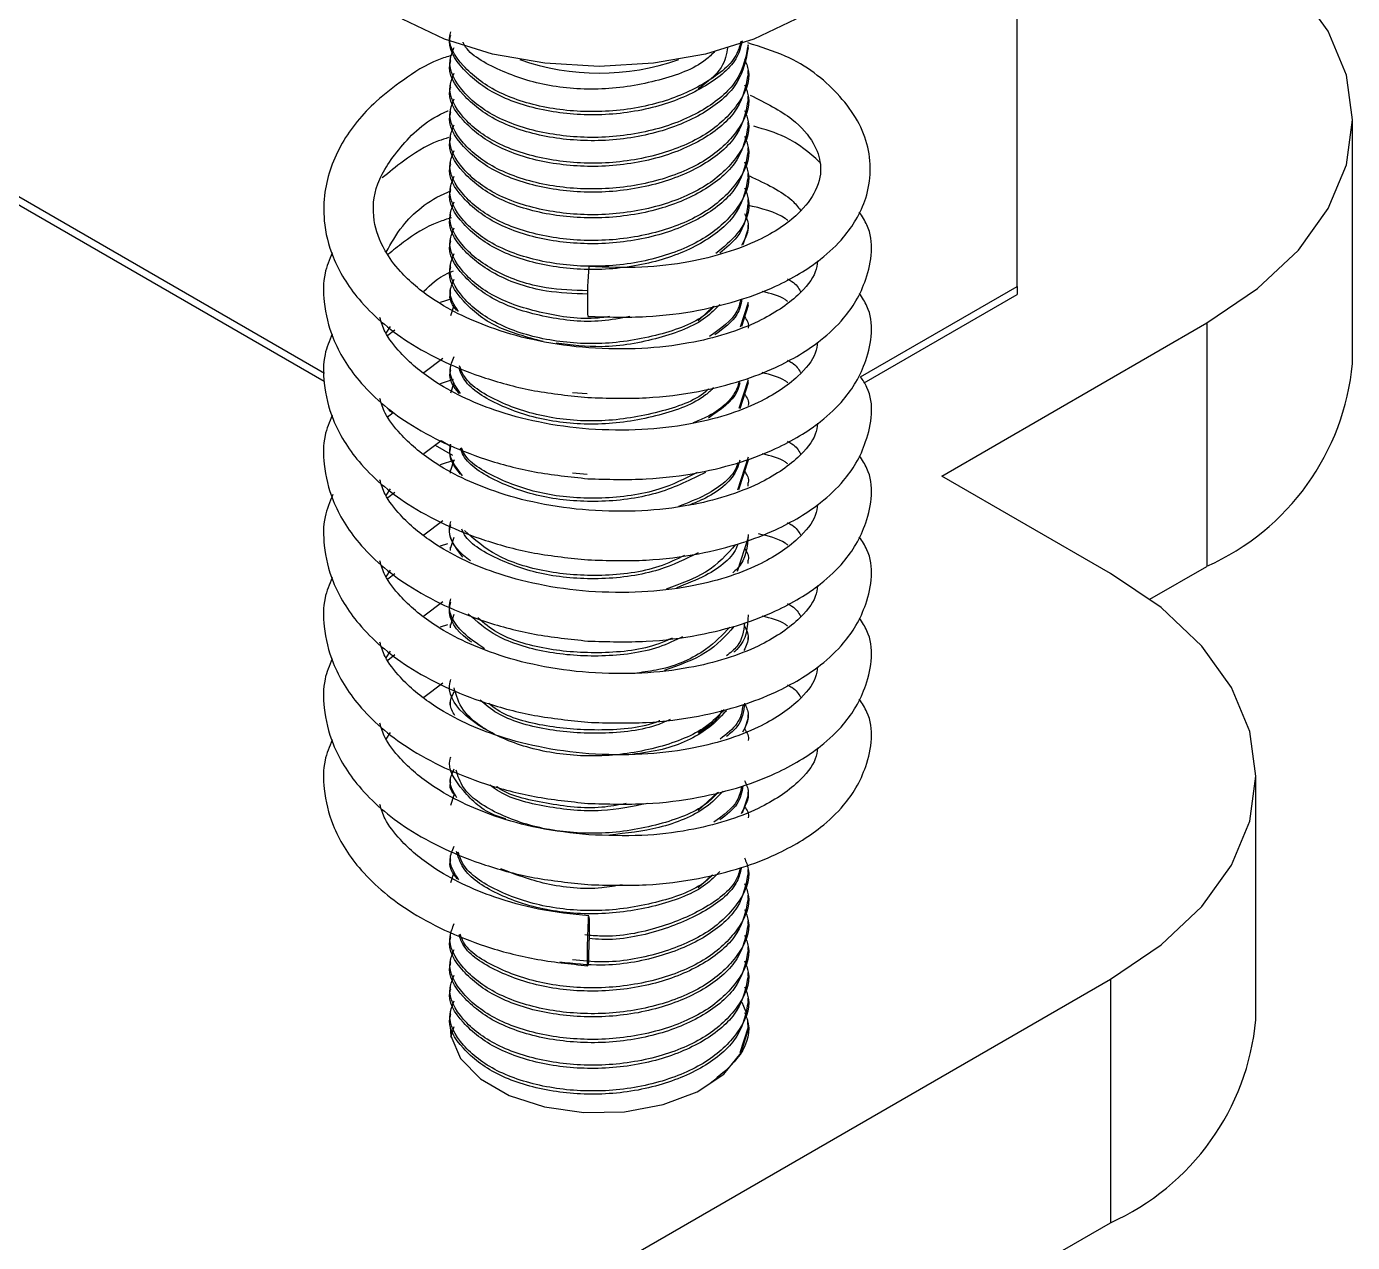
# Model space of a CAD drawing. Header units: millimetres. Extents: x 5 to 292, y 4 to 204.
# Drawn here: x 245.32 to 258.66, y 131.66 to 143.89 of the extents above; entities that cross this region are included whole.
import ezdxf

# ---------------------------------------------------------------- set-up
doc = ezdxf.new("R2010")
doc.units = ezdxf.units.MM

msp = doc.modelspace()

# ---------------------------------------------------------------- linework, layer by layer
at = {"color": 7, "linetype": 'Continuous', "lineweight": 25}
for p, q in [((255.287, 141.277), (255.287, 149.851)), ((252.58, 143.675), (252.58, 143.707)), ((249.58, 143.578), (249.58, 143.545)), ((252.58, 143.416), (252.58, 143.448)), ((249.58, 143.319), (249.58, 143.286)), ((243.314, 143.209), (248.314, 140.323)), ((243.351, 143.27), (248.316, 140.403)), ((252.58, 143.157), (252.58, 143.189)), ((249.58, 143.059), (249.58, 143.027)), ((252.58, 142.897), (252.58, 142.93)), ((258.661, 140.501), (258.661, 142.951)), ((249.58, 142.8), (249.58, 142.768)), ((252.58, 142.638), (252.58, 142.67)), ((249.58, 142.541), (249.58, 142.508)), ((252.58, 142.379), (252.58, 142.411)), ((249.58, 142.282), (249.58, 142.249)), ((252.58, 142.119), (252.58, 142.152)), ((249.58, 142.022), (249.58, 141.99)), ((252.579, 141.86), (252.525, 141.693)), ((252.58, 141.86), (252.58, 141.893)), ((249.58, 141.763), (249.58, 141.731)), ((249.58, 141.504), (249.58, 141.471)), ((249.58, 141.245), (249.58, 141.212)), ((253.711, 140.368), (255.287, 141.277)), ((253.747, 140.307), (255.287, 141.196)), ((255.287, 141.277), (255.287, 141.196)), ((249.596, 141.151), (249.481, 141.113)), ((249.588, 140.984), (249.622, 141.089)), ((252.232, 141.076), (252.075, 140.93)), ((252.579, 141.115), (252.499, 140.868)), ((252.579, 141.083), (252.511, 140.872)), ((252.58, 141.082), (252.58, 141.115)), ((248.937, 140.805), (248.98, 140.873)), ((249.024, 140.835), (248.954, 140.781)), ((254.527, 139.369), (257.196, 140.91)), ((257.196, 140.91), (257.196, 138.46)), ((249.316, 140.411), (249.508, 140.556)), ((249.58, 140.467), (249.58, 140.434)), ((249.61, 140.34), (249.481, 140.296)), ((249.588, 140.207), (249.622, 140.311)), ((252.579, 140.337), (252.485, 140.047)), ((252.579, 140.305), (252.495, 140.046)), ((252.58, 140.305), (252.58, 140.337)), ((250.958, 140.195), (250.811, 140.206)), ((249.006, 140.005), (248.946, 139.958)), ((248.963, 140.03), (249.006, 140.005)), ((249.316, 139.594), (249.49, 139.726)), ((249.49, 139.726), (249.58, 139.674)), ((249.429, 139.679), (249.603, 139.579)), ((249.58, 139.689), (249.58, 139.657)), ((249.624, 139.528), (249.481, 139.48)), ((249.588, 139.429), (249.622, 139.533)), ((252.579, 139.559), (252.471, 139.226)), ((252.579, 139.527), (252.483, 139.23)), ((249.58, 139.43), (249.58, 139.397)), ((250.958, 139.385), (250.811, 139.396)), ((256.224, 138.389), (254.527, 139.369)), ((248.937, 139.172), (248.98, 139.24)), ((249.024, 139.202), (248.954, 139.148)), ((252.58, 139.268), (252.58, 139.3)), ((249.316, 138.778), (249.508, 138.923)), ((249.553, 138.687), (249.481, 138.663)), ((249.58, 138.652), (249.58, 138.62)), ((249.588, 138.651), (249.622, 138.755)), ((252.579, 138.749), (252.469, 138.409)), ((252.58, 138.49), (252.58, 138.522)), ((248.937, 138.355), (248.98, 138.423)), ((249.024, 138.386), (248.954, 138.331)), ((256.623, 138.129), (257.196, 138.46)), ((249.316, 137.961), (249.508, 138.106)), ((249.588, 137.873), (249.622, 137.978)), ((249.553, 137.871), (249.481, 137.847)), ((249.58, 137.874), (249.58, 137.842)), ((252.58, 137.712), (252.58, 137.745)), ((248.937, 137.539), (248.98, 137.607)), ((249.024, 137.569), (248.954, 137.514)), ((249.316, 137.145), (249.508, 137.29)), ((249.58, 137.096), (249.58, 137.064)), ((252.579, 136.935), (252.543, 136.824)), ((252.58, 136.934), (252.58, 136.967)), ((248.937, 136.722), (248.98, 136.79)), ((249.58, 136.319), (249.58, 136.286)), ((257.689, 133.899), (257.689, 136.348)), ((249.588, 136.059), (249.622, 136.163)), ((252.271, 136.186), (252.075, 136.004)), ((252.579, 136.157), (252.52, 135.976)), ((252.58, 136.157), (252.58, 136.189)), ((249.58, 135.541), (249.58, 135.509)), ((249.588, 135.281), (249.622, 135.385)), ((252.214, 135.355), (252.075, 135.226)), ((252.58, 135.379), (252.58, 135.411)), ((252.58, 135.12), (252.58, 135.152)), ((252.58, 134.86), (252.58, 134.893)), ((249.58, 134.763), (249.58, 134.731)), ((252.58, 134.601), (252.58, 134.634)), ((249.58, 134.504), (249.58, 134.472)), ((252.58, 134.342), (252.58, 134.374)), ((249.58, 134.245), (249.58, 134.212)), ((250.249, 130.858), (256.224, 134.307)), ((256.224, 134.307), (256.224, 131.858)), ((252.58, 134.083), (252.58, 134.115)), ((249.58, 133.985), (249.58, 133.953)), ((252.58, 133.823), (252.58, 133.856)), ((249.588, 133.725), (249.622, 133.83)), ((252.579, 133.824), (252.495, 133.565)), ((250.249, 128.408), (256.224, 131.858))]:
    msp.add_line(p, q, dxfattribs=at)
at = {"color": 7, "linetype": 'Continuous', "lineweight": 25, "flags": 128}
for points in [[(253.875, 145.207), (253.88, 145.107), (253.826, 144.792), (253.667, 144.488), (253.408, 144.209), (253.06, 143.964), (252.635, 143.763), (252.151, 143.614), (251.626, 143.522), (251.08, 143.49), (250.534, 143.522), (250.008, 143.614), (249.524, 143.763), (249.1, 143.964), (248.752, 144.209), (248.493, 144.488), (248.334, 144.792), (248.28, 145.107), (248.285, 145.207)], [(257.196, 140.91), (257.706, 141.254), (258.116, 141.641), (258.416, 142.059), (258.599, 142.5), (258.661, 142.951), (258.599, 143.403), (258.416, 143.843), (258.116, 144.261), (257.706, 144.648), (257.196, 144.992)], [(256.224, 134.307), (256.734, 134.652), (257.144, 135.038), (257.444, 135.456), (257.627, 135.897), (257.689, 136.348), (257.627, 136.8), (257.444, 137.24), (257.144, 137.659), (256.734, 138.045), (256.224, 138.389)], [(250.98, 134.837), (250.979, 134.748), (250.977, 134.65), (250.974, 134.559), (250.971, 134.489), (250.968, 134.449), (250.965, 134.446), (250.963, 134.481), (250.962, 134.549), (250.963, 134.638), (250.965, 134.735), (250.968, 134.826), (250.971, 134.897), (250.974, 134.937), (250.977, 134.939), (250.979, 134.904), (250.98, 134.837)], [(252.558, 133.975), (252.537, 134.033), (252.518, 134.073)], [(249.58, 133.828), (249.588, 133.739), (249.684, 133.51), (249.885, 133.304), (250.174, 133.138), (250.53, 133.022), (250.926, 132.966), (251.335, 132.974), (251.724, 133.046), (252.066, 133.175), (252.334, 133.353), (252.51, 133.566), (252.579, 133.798), (252.575, 133.899)]]:
    msp.add_lwpolyline(points, dxfattribs=at)
at = {"color": 7, "linetype": 'Continuous', "lineweight": 25}
for centre, radius, start, end in [((251.08, 145.837), 2.415, 250.6568, 289.3433), ((254.344, 141.16), 3.382, 174.6566, 181.3423), ((251.444, 141.045), 0.483, 175.7043, 188.2887), ((256.18, 140.736), 2.492, 294.0741, 354.6058), ((255.208, 134.133), 2.492, 294.0743, 354.6056)]:
    msp.add_arc(centre, radius, start, end, dxfattribs=at)
for points, knots in [([(252.506, 143.743), (252.496, 143.701), (252.457, 143.544), (252.169, 143.314), (251.693, 143.103), (251.113, 143.014), (250.532, 143.058), (250.024, 143.223), (249.694, 143.486), (249.546, 143.714), (249.586, 143.828), (249.588, 143.836)], [0, 0, 0, 0, 0.047899, 0.181096, 0.313864, 0.450465, 0.581778, 0.716695, 0.852476, 0.989667, 1, 1, 1, 1]), ([(252.519, 143.748), (252.506, 143.693), (252.466, 143.523), (252.17, 143.281), (251.692, 143.071), (251.113, 142.982), (250.532, 143.026), (250.024, 143.19), (249.694, 143.453), (249.546, 143.682), (249.586, 143.796), (249.588, 143.804)], [0, 0, 0, 0, 0.061678, 0.192948, 0.323794, 0.458418, 0.58783, 0.720795, 0.854611, 0.989817, 1, 1, 1, 1]), ([(252.245, 143.642), (252.216, 143.612), (252.086, 143.482), (251.681, 143.334), (251.117, 143.24), (250.525, 143.284), (250.044, 143.452), (249.756, 143.621), (249.712, 143.729), (249.71, 143.732)], [0, 0, 0, 0, 0.055779, 0.241395, 0.43237, 0.615952, 0.804573, 0.994402, 1, 1, 1, 1]), ([(250.966, 140.975), (251.163, 140.969), (251.542, 140.958), (252.067, 141.025), (252.502, 141.134), (252.93, 141.299), (253.281, 141.511), (253.527, 141.744), (253.676, 141.954), (253.816, 142.259), (253.828, 142.732), (253.515, 143.223), (253.077, 143.569), (252.705, 143.686), (252.575, 143.726)], [0, 0, 0, 0, 0.0853502, 0.1642537, 0.2347987, 0.2960033, 0.3937816, 0.4597609, 0.5059475, 0.5588071, 0.6826878, 0.811272, 0.9340074, 1, 1, 1, 1]), ([(249.596, 143.601), (249.551, 143.587), (249.364, 143.528), (249.116, 143.361), (248.765, 143.095), (248.463, 142.722), (248.311, 142.302), (248.302, 141.905), (248.393, 141.537), (248.654, 141.112), (249.158, 140.677), (249.798, 140.381), (250.433, 140.213), (250.786, 140.177), (250.966, 140.159)], [0, 0, 0, 0, 0.021233, 0.088776, 0.149806, 0.252369, 0.357785, 0.416951, 0.494749, 0.59349, 0.709488, 0.845503, 0.921252, 1, 1, 1, 1]), ([(252.579, 143.675), (252.557, 143.557), (252.513, 143.321), (252.175, 143.021), (251.691, 142.812), (251.113, 142.722), (250.531, 142.766), (250.024, 142.931), (249.694, 143.194), (249.546, 143.422), (249.586, 143.536), (249.588, 143.544)], [0, 0, 0, 0, 0.1245, 0.246981, 0.369067, 0.494678, 0.615426, 0.739488, 0.864345, 0.990499, 1, 1, 1, 1]), ([(252.579, 143.708), (252.557, 143.589), (252.513, 143.354), (252.175, 143.054), (251.691, 142.845), (251.113, 142.755), (250.531, 142.799), (250.025, 142.963), (249.687, 143.227), (249.542, 143.49), (249.604, 143.639), (249.622, 143.681)], [0, 0, 0, 0, 0.119566, 0.237194, 0.354443, 0.475075, 0.591039, 0.710185, 0.830094, 0.951249, 1, 1, 1, 1]), ([(252.374, 143.686), (252.361, 143.615), (252.333, 143.457), (252.167, 143.332), (252.075, 143.263)], [0, 0, 0, 0, 0.449404, 1, 1, 1, 1]), ([(252.543, 143.565), (252.558, 143.527), (252.619, 143.374), (252.495, 143.094), (252.18, 142.795), (251.69, 142.585), (251.113, 142.495), (250.531, 142.54), (250.025, 142.704), (249.687, 142.967), (249.542, 143.231), (249.604, 143.379), (249.622, 143.422)], [0, 0, 0, 0, 0.037761, 0.153655, 0.266729, 0.379438, 0.4954, 0.606873, 0.721406, 0.836673, 0.953136, 1, 1, 1, 1]), ([(252.579, 143.416), (252.557, 143.297), (252.513, 143.062), (252.175, 142.762), (251.691, 142.553), (251.113, 142.463), (250.531, 142.507), (250.024, 142.672), (249.694, 142.935), (249.546, 143.163), (249.586, 143.277), (249.588, 143.285)], [0, 0, 0, 0, 0.1245, 0.246981, 0.369067, 0.494678, 0.615426, 0.739488, 0.864345, 0.990499, 1, 1, 1, 1]), ([(252.543, 143.305), (252.558, 143.268), (252.619, 143.114), (252.495, 142.835), (252.18, 142.535), (251.69, 142.326), (251.113, 142.236), (250.531, 142.28), (250.025, 142.445), (249.687, 142.708), (249.542, 142.972), (249.604, 143.12), (249.622, 143.163)], [0, 0, 0, 0, 0.037761, 0.153655, 0.266729, 0.379437, 0.4954, 0.606873, 0.721406, 0.836673, 0.953136, 1, 1, 1, 1]), ([(252.601, 143.2), (252.754, 143.123), (253.042, 142.977), (253.249, 142.72), (253.327, 142.489), (253.288, 142.258), (253.082, 141.979), (252.678, 141.709), (252.105, 141.529), (251.502, 141.456), (251.155, 141.469), (250.976, 141.475)], [0, 0, 0, 0, 0.118503, 0.2243, 0.319633, 0.437733, 0.536447, 0.661973, 0.815365, 0.904779, 1, 1, 1, 1]), ([(252.579, 143.157), (252.557, 143.038), (252.513, 142.803), (252.175, 142.503), (251.691, 142.294), (251.113, 142.204), (250.531, 142.248), (250.024, 142.412), (249.694, 142.675), (249.546, 142.904), (249.586, 143.018), (249.588, 143.026)], [0, 0, 0, 0, 0.1245, 0.246981, 0.369067, 0.494678, 0.615426, 0.739488, 0.864345, 0.990499, 1, 1, 1, 1]), ([(252.543, 143.046), (252.558, 143.009), (252.619, 142.855), (252.495, 142.576), (252.18, 142.276), (251.69, 142.067), (251.113, 141.977), (250.531, 142.021), (250.025, 142.186), (249.687, 142.449), (249.542, 142.712), (249.604, 142.861), (249.622, 142.903)], [0, 0, 0, 0, 0.037761, 0.153655, 0.266729, 0.379437, 0.4954, 0.606873, 0.721406, 0.836673, 0.953136, 1, 1, 1, 1]), ([(253.276, 141.532), (253.272, 141.496), (253.261, 141.387), (253.076, 141.161), (252.68, 140.893), (252.105, 140.711), (251.503, 140.642), (250.983, 140.647), (250.477, 140.716), (249.927, 140.866), (249.433, 141.104), (249.094, 141.391), (248.891, 141.669), (248.789, 141.965), (248.817, 142.311), (249.076, 142.697), (249.352, 142.959), (249.56, 143.043), (249.561, 143.044)], [0, 0, 0, 0, 0.03069, 0.092954, 0.172131, 0.268883, 0.325282, 0.385343, 0.443036, 0.495932, 0.58313, 0.647473, 0.691057, 0.754705, 0.834308, 0.917845, 0.999304, 1, 1, 1, 1]), ([(252.579, 142.897), (252.557, 142.779), (252.513, 142.544), (252.175, 142.244), (251.691, 142.034), (251.113, 141.945), (250.531, 141.989), (250.024, 142.153), (249.694, 142.416), (249.546, 142.645), (249.586, 142.759), (249.588, 142.767)], [0, 0, 0, 0, 0.1245, 0.246981, 0.369067, 0.494678, 0.615426, 0.739488, 0.864345, 0.990499, 1, 1, 1, 1]), ([(252.543, 142.787), (252.558, 142.749), (252.619, 142.596), (252.495, 142.317), (252.18, 142.017), (251.69, 141.807), (251.113, 141.718), (250.531, 141.762), (250.025, 141.926), (249.687, 142.19), (249.542, 142.453), (249.604, 142.602), (249.622, 142.644)], [0, 0, 0, 0, 0.037761, 0.153655, 0.266729, 0.379438, 0.4954, 0.606873, 0.721406, 0.836673, 0.953136, 1, 1, 1, 1]), ([(253.298, 142.527), (253.195, 142.619), (253.02, 142.773), (252.747, 142.855), (252.636, 142.888)], [0, 0, 0, 0, 0.5957283, 1, 1, 1, 1]), ([(249.565, 142.774), (249.531, 142.763), (249.355, 142.707), (249.135, 142.561), (248.966, 142.424), (248.896, 142.368)], [0, 0, 0, 0, 0.123502, 0.63678, 1, 1, 1, 1]), ([(252.579, 142.638), (252.557, 142.52), (252.513, 142.284), (252.175, 141.984), (251.691, 141.775), (251.113, 141.685), (250.531, 141.729), (250.024, 141.894), (249.694, 142.157), (249.546, 142.385), (249.586, 142.499), (249.588, 142.507)], [0, 0, 0, 0, 0.1245, 0.246981, 0.369067, 0.494678, 0.615426, 0.739488, 0.864345, 0.990499, 1, 1, 1, 1]), ([(252.543, 142.528), (252.558, 142.49), (252.619, 142.337), (252.495, 142.057), (252.18, 141.758), (251.69, 141.548), (251.113, 141.458), (250.531, 141.503), (250.025, 141.667), (249.687, 141.93), (249.542, 142.194), (249.604, 142.342), (249.622, 142.385)], [0, 0, 0, 0, 0.037761, 0.153655, 0.266729, 0.379437, 0.4954, 0.606873, 0.721406, 0.836673, 0.953136, 1, 1, 1, 1]), ([(252.592, 142.388), (252.756, 142.31), (252.979, 142.205), (253.08, 142.077), (253.107, 142.043)], [0, 0, 0, 0, 0.736086, 1, 1, 1, 1]), ([(252.579, 142.379), (252.557, 142.26), (252.513, 142.025), (252.175, 141.725), (251.691, 141.516), (251.113, 141.426), (250.531, 141.47), (250.024, 141.635), (249.694, 141.898), (249.546, 142.126), (249.586, 142.24), (249.588, 142.248)], [0, 0, 0, 0, 0.1245, 0.246981, 0.369067, 0.494678, 0.615426, 0.739488, 0.864345, 0.990499, 1, 1, 1, 1]), ([(252.543, 142.268), (252.558, 142.231), (252.618, 142.078), (252.525, 141.83), (252.331, 141.671), (252.254, 141.608)], [0, 0, 0, 0, 0.164234, 0.668296, 1, 1, 1, 1]), ([(248.937, 141.621), (248.985, 141.709), (249.105, 141.924), (249.359, 142.146), (249.575, 142.233), (249.585, 142.237)], [0, 0, 0, 0, 0.395359, 0.973084, 1, 1, 1, 1]), ([(250.964, 141.232), (250.823, 141.236), (250.487, 141.248), (250.026, 141.41), (249.687, 141.67), (249.542, 141.935), (249.604, 142.083), (249.622, 142.126)], [0, 0, 0, 0, 0.17471, 0.415149, 0.657128, 0.901619, 1, 1, 1, 1]), ([(252.579, 142.12), (252.564, 141.999), (252.541, 141.812), (252.357, 141.664), (252.293, 141.612)], [0, 0, 0, 0, 0.649091, 1, 1, 1, 1]), ([(250.964, 141.199), (250.823, 141.204), (250.488, 141.216), (250.024, 141.378), (249.694, 141.638), (249.546, 141.867), (249.586, 141.981), (249.588, 141.989)], [0, 0, 0, 0, 0.189703, 0.451102, 0.714175, 0.97998, 1, 1, 1, 1]), ([(250.966, 140.159), (251.163, 140.153), (251.542, 140.141), (252.067, 140.209), (252.502, 140.317), (252.93, 140.483), (253.281, 140.695), (253.526, 140.928), (253.677, 141.137), (253.81, 141.441), (253.86, 141.779), (253.726, 141.981), (253.698, 142.023)], [0, 0, 0, 0, 0.1192962, 0.2295817, 0.328184, 0.4137313, 0.5503985, 0.6426195, 0.7071756, 0.7810589, 0.95421, 1, 1, 1, 1]), ([(252.543, 142.009), (252.56, 141.971), (252.606, 141.865), (252.55, 141.758), (252.513, 141.689)], [0, 0, 0, 0, 0.355628, 1, 1, 1, 1]), ([(252.98, 141.94), (252.971, 141.947), (252.868, 142.023), (252.713, 142.06), (252.571, 142.095)], [0, 0, 0, 0, 0.090074, 1, 1, 1, 1]), ([(249.594, 141.967), (249.55, 141.953), (249.364, 141.895), (249.155, 141.76), (249.005, 141.638), (248.954, 141.597)], [0, 0, 0, 0, 0.16966, 0.717761, 1, 1, 1, 1]), ([(251.185, 140.974), (251.159, 140.97), (250.948, 140.934), (250.529, 140.992), (250.026, 141.146), (249.687, 141.412), (249.542, 141.675), (249.604, 141.824), (249.622, 141.866)], [0, 0, 0, 0, 0.030989, 0.245058, 0.465002, 0.686354, 0.910005, 1, 1, 1, 1]), ([(251.39, 140.974), (251.295, 140.956), (251.018, 140.903), (250.53, 140.956), (250.024, 141.115), (249.694, 141.38), (249.546, 141.608), (249.586, 141.722), (249.588, 141.73)], [0, 0, 0, 0, 0.1094966, 0.3222849, 0.5409135, 0.7609424, 0.9832562, 1, 1, 1, 1]), ([(248.393, 141.613), (248.365, 141.546), (248.298, 141.387), (248.306, 141.088), (248.392, 140.721), (248.654, 140.295), (249.158, 139.861), (249.798, 139.564), (250.433, 139.397), (250.786, 139.361), (250.966, 139.342)], [0, 0, 0, 0, 0.063889, 0.150131, 0.263533, 0.407459, 0.576541, 0.774801, 0.885215, 1, 1, 1, 1]), ([(252.241, 141.078), (252.212, 141.049), (252.084, 140.921), (251.682, 140.774), (251.116, 140.68), (250.53, 140.725), (250.026, 140.889), (249.687, 141.153), (249.542, 141.416), (249.604, 141.565), (249.622, 141.607)], [0, 0, 0, 0, 0.042108, 0.189342, 0.340827, 0.486448, 0.636065, 0.786641, 0.938781, 1, 1, 1, 1]), ([(250.515, 140.722), (250.352, 140.766), (250.012, 140.857), (249.695, 141.122), (249.546, 141.348), (249.586, 141.462), (249.588, 141.47)], [0, 0, 0, 0, 0.3074967, 0.6393965, 0.9747429, 1, 1, 1, 1]), ([(249.316, 141.227), (249.384, 141.295), (249.463, 141.374), (249.594, 141.425), (249.613, 141.432)], [0, 0, 0, 0, 0.8519795, 1, 1, 1, 1]), ([(249.663, 141.025), (249.621, 141.09), (249.551, 141.197), (249.602, 141.305), (249.622, 141.348)], [0, 0, 0, 0, 0.604216, 1, 1, 1, 1]), ([(252.975, 141.351), (252.99, 141.343), (253.059, 141.306), (253.086, 141.261), (253.107, 141.226)], [0, 0, 0, 0, 0.219526, 1, 1, 1, 1]), ([(249.646, 141.033), (249.607, 141.085), (249.563, 141.144), (249.585, 141.203), (249.588, 141.211)], [0, 0, 0, 0, 0.865763, 1, 1, 1, 1]), ([(250.966, 139.342), (251.163, 139.336), (251.542, 139.325), (252.067, 139.392), (252.502, 139.5), (252.93, 139.666), (253.281, 139.878), (253.526, 140.111), (253.677, 140.321), (253.81, 140.624), (253.86, 140.962), (253.726, 141.164), (253.698, 141.206)], [0, 0, 0, 0, 0.119296, 0.229582, 0.328184, 0.413731, 0.550399, 0.642619, 0.707176, 0.781059, 0.95421, 1, 1, 1, 1]), ([(252.98, 141.123), (252.971, 141.13), (252.905, 141.18), (252.805, 141.205), (252.719, 141.226)], [0, 0, 0, 0, 0.139489, 1, 1, 1, 1]), ([(252.293, 141.094), (252.249, 141.048), (252.108, 140.902), (251.685, 140.743), (251.144, 140.645), (250.798, 140.686), (250.646, 140.704)], [0, 0, 0, 0, 0.137067, 0.440358, 0.752403, 1, 1, 1, 1]), ([(252.504, 141.144), (252.495, 141.104), (252.462, 140.963), (252.304, 140.852), (252.19, 140.772)], [0, 0, 0, 0, 0.2807088, 1, 1, 1, 1]), ([(252.516, 141.147), (252.505, 141.095), (252.478, 140.96), (252.332, 140.854), (252.243, 140.788)], [0, 0, 0, 0, 0.386537, 1, 1, 1, 1]), ([(253.276, 140.715), (253.272, 140.679), (253.261, 140.57), (253.076, 140.345), (252.68, 140.076), (252.105, 139.894), (251.503, 139.826), (250.983, 139.83), (250.476, 139.9), (249.927, 140.05), (249.432, 140.288), (249.098, 140.574), (248.922, 140.799), (248.888, 140.917), (248.873, 140.965)], [0, 0, 0, 0, 0.042518, 0.128778, 0.238468, 0.372509, 0.450643, 0.533851, 0.613778, 0.68706, 0.807864, 0.897003, 0.957384, 1, 1, 1, 1]), ([(252.543, 140.972), (252.567, 140.934), (252.592, 140.896), (252.579, 140.857), (252.579, 140.856)], [0, 0, 0, 0, 0.975269, 1, 1, 1, 1]), ([(248.393, 140.796), (248.365, 140.729), (248.298, 140.571), (248.306, 140.271), (248.392, 139.904), (248.654, 139.479), (249.158, 139.044), (249.798, 138.748), (250.433, 138.58), (250.786, 138.544), (250.966, 138.526)], [0, 0, 0, 0, 0.063889, 0.150131, 0.263533, 0.407459, 0.576541, 0.774801, 0.885215, 1, 1, 1, 1]), ([(249.683, 140.199), (249.629, 140.28), (249.547, 140.403), (249.603, 140.527), (249.622, 140.57)], [0, 0, 0, 0, 0.656237, 1, 1, 1, 1]), ([(252.975, 140.534), (252.99, 140.526), (253.059, 140.489), (253.086, 140.445), (253.107, 140.41)], [0, 0, 0, 0, 0.219526, 1, 1, 1, 1]), ([(249.67, 140.198), (249.616, 140.268), (249.557, 140.347), (249.585, 140.425), (249.588, 140.433)], [0, 0, 0, 0, 0.898588, 1, 1, 1, 1]), ([(252.231, 140.259), (252.206, 140.233), (252.08, 140.109), (251.681, 139.964), (251.117, 139.87), (250.527, 139.915), (250.038, 140.08), (249.73, 140.28), (249.682, 140.422), (249.67, 140.457)], [0, 0, 0, 0, 0.045244, 0.222034, 0.403927, 0.57878, 0.758432, 0.939234, 1, 1, 1, 1]), ([(252.183, 140.247), (252.173, 140.237), (252.059, 140.128), (251.678, 139.998), (251.117, 139.902), (250.527, 139.947), (250.038, 140.113), (249.734, 140.309), (249.686, 140.446), (249.675, 140.477)], [0, 0, 0, 0, 0.018882, 0.201939, 0.39028, 0.571331, 0.757351, 0.944562, 1, 1, 1, 1]), ([(252.98, 140.307), (252.971, 140.314), (252.905, 140.363), (252.805, 140.388), (252.719, 140.409)], [0, 0, 0, 0, 0.1394894, 1, 1, 1, 1]), ([(250.966, 138.526), (251.163, 138.52), (251.542, 138.508), (252.067, 138.576), (252.502, 138.684), (252.93, 138.85), (253.281, 139.062), (253.526, 139.295), (253.677, 139.504), (253.809, 139.807), (253.861, 140.137), (253.734, 140.333), (253.711, 140.368)], [0, 0, 0, 0, 0.120242, 0.2314018, 0.3307859, 0.4170114, 0.5547622, 0.6477143, 0.7127823, 0.7872513, 0.9617752, 1, 1, 1, 1]), ([(252.491, 140.324), (252.484, 140.299), (252.445, 140.16), (252.272, 140.003), (252.069, 139.921), (252.027, 139.904)], [0, 0, 0, 0, 0.1472924, 0.8234672, 1, 1, 1, 1]), ([(252.495, 140.305), (252.488, 140.275), (252.453, 140.141), (252.3, 140.035), (252.18, 139.952)], [0, 0, 0, 0, 0.221444, 1, 1, 1, 1]), ([(253.276, 139.899), (253.272, 139.863), (253.261, 139.754), (253.076, 139.528), (252.68, 139.26), (252.105, 139.078), (251.503, 139.009), (250.983, 139.014), (250.476, 139.083), (249.927, 139.233), (249.432, 139.471), (249.098, 139.757), (248.922, 139.983), (248.888, 140.1), (248.873, 140.149)], [0, 0, 0, 0, 0.042517, 0.128778, 0.238468, 0.372509, 0.450643, 0.533851, 0.613778, 0.68706, 0.807863, 0.897003, 0.957384, 1, 1, 1, 1]), ([(252.543, 140.194), (252.567, 140.157), (252.592, 140.118), (252.579, 140.079), (252.579, 140.078)], [0, 0, 0, 0, 0.975269, 1, 1, 1, 1]), ([(248.393, 139.98), (248.365, 139.912), (248.298, 139.754), (248.306, 139.455), (248.392, 139.088), (248.654, 138.662), (249.158, 138.228), (249.798, 137.931), (250.433, 137.764), (250.786, 137.728), (250.966, 137.709)], [0, 0, 0, 0, 0.063889, 0.150131, 0.263533, 0.407459, 0.576541, 0.774801, 0.885215, 1, 1, 1, 1]), ([(252.975, 139.718), (252.99, 139.71), (253.059, 139.673), (253.086, 139.628), (253.107, 139.593)], [0, 0, 0, 0, 0.219526, 1, 1, 1, 1]), ([(249.704, 139.372), (249.629, 139.469), (249.548, 139.574), (249.586, 139.68), (249.588, 139.688)], [0, 0, 0, 0, 0.924481, 1, 1, 1, 1]), ([(249.683, 139.389), (249.621, 139.469), (249.553, 139.558), (249.586, 139.648), (249.588, 139.656)], [0, 0, 0, 0, 0.910656, 1, 1, 1, 1]), ([(252.15, 139.406), (252.001, 139.331), (251.697, 139.178), (251.112, 139.094), (250.528, 139.136), (250.039, 139.303), (249.739, 139.493), (249.692, 139.623), (249.683, 139.648)], [0, 0, 0, 0, 0.188603, 0.382889, 0.569655, 0.761547, 0.954668, 1, 1, 1, 1]), ([(252.066, 139.403), (251.943, 139.341), (251.665, 139.203), (251.112, 139.127), (250.527, 139.168), (250.041, 139.336), (249.747, 139.516), (249.701, 139.636), (249.696, 139.651)], [0, 0, 0, 0, 0.163232, 0.368125, 0.565086, 0.767455, 0.971119, 1, 1, 1, 1]), ([(252.98, 139.49), (252.971, 139.497), (252.905, 139.547), (252.805, 139.571), (252.719, 139.593)], [0, 0, 0, 0, 0.1394894, 1, 1, 1, 1]), ([(250.966, 137.709), (251.163, 137.703), (251.542, 137.691), (252.067, 137.759), (252.502, 137.867), (252.93, 138.033), (253.281, 138.245), (253.526, 138.478), (253.677, 138.688), (253.81, 138.991), (253.86, 139.329), (253.726, 139.531), (253.698, 139.573)], [0, 0, 0, 0, 0.119296, 0.229582, 0.328184, 0.413731, 0.550399, 0.642619, 0.707176, 0.781059, 0.95421, 1, 1, 1, 1]), ([(252.477, 139.504), (252.474, 139.493), (252.436, 139.368), (252.227, 139.198), (251.971, 139.099), (251.877, 139.062)], [0, 0, 0, 0, 0.05629, 0.65404, 1, 1, 1, 1]), ([(252.495, 139.528), (252.487, 139.498), (252.448, 139.354), (252.258, 139.185), (252.038, 139.097), (251.98, 139.074)], [0, 0, 0, 0, 0.159438, 0.776758, 1, 1, 1, 1]), ([(253.276, 139.082), (253.272, 139.046), (253.261, 138.937), (253.076, 138.712), (252.68, 138.443), (252.105, 138.261), (251.503, 138.193), (250.983, 138.197), (250.476, 138.267), (249.927, 138.417), (249.432, 138.654), (249.098, 138.941), (248.922, 139.166), (248.888, 139.283), (248.873, 139.332)], [0, 0, 0, 0, 0.042517, 0.128778, 0.238468, 0.372509, 0.450643, 0.533851, 0.613778, 0.68706, 0.807863, 0.897003, 0.957384, 1, 1, 1, 1]), ([(252.543, 139.417), (252.567, 139.379), (252.592, 139.34), (252.579, 139.301), (252.579, 139.3)], [0, 0, 0, 0, 0.975269, 1, 1, 1, 1]), ([(248.4, 139.183), (248.368, 139.109), (248.299, 138.944), (248.306, 138.638), (248.392, 138.271), (248.654, 137.846), (249.158, 137.411), (249.798, 137.115), (250.433, 136.947), (250.786, 136.911), (250.966, 136.892)], [0, 0, 0, 0, 0.069569, 0.155287, 0.268001, 0.411054, 0.57911, 0.776167, 0.885912, 1, 1, 1, 1]), ([(249.784, 138.517), (249.76, 138.534), (249.618, 138.636), (249.546, 138.788), (249.586, 138.902), (249.588, 138.91)], [0, 0, 0, 0, 0.158854, 0.941085, 1, 1, 1, 1]), ([(249.707, 138.554), (249.63, 138.654), (249.547, 138.761), (249.586, 138.87), (249.588, 138.878)], [0, 0, 0, 0, 0.9263499, 1, 1, 1, 1]), ([(252.075, 138.596), (251.949, 138.534), (251.668, 138.394), (251.112, 138.317), (250.527, 138.358), (250.042, 138.526), (249.749, 138.703), (249.704, 138.821), (249.699, 138.833)], [0, 0, 0, 0, 0.167357, 0.372507, 0.569716, 0.772338, 0.976258, 1, 1, 1, 1]), ([(251.94, 138.571), (251.856, 138.53), (251.617, 138.414), (251.109, 138.35), (250.534, 138.392), (250.023, 138.551), (249.824, 138.732), (249.725, 138.821)], [0, 0, 0, 0, 0.120753, 0.345564, 0.561672, 0.783713, 1, 1, 1, 1]), ([(252.579, 138.782), (252.572, 138.659), (252.565, 138.519), (252.439, 138.408), (252.424, 138.395)], [0, 0, 0, 0, 0.881927, 1, 1, 1, 1]), ([(252.98, 138.674), (252.971, 138.681), (252.896, 138.737), (252.783, 138.764), (252.684, 138.788)], [0, 0, 0, 0, 0.123528, 1, 1, 1, 1]), ([(252.975, 138.901), (252.99, 138.893), (253.059, 138.856), (253.086, 138.811), (253.107, 138.777)], [0, 0, 0, 0, 0.219526, 1, 1, 1, 1]), ([(250.966, 136.892), (251.163, 136.886), (251.542, 136.875), (252.067, 136.943), (252.502, 137.051), (252.93, 137.217), (253.281, 137.429), (253.526, 137.662), (253.677, 137.871), (253.81, 138.174), (253.86, 138.512), (253.726, 138.714), (253.698, 138.757)], [0, 0, 0, 0, 0.119296, 0.229582, 0.328184, 0.413731, 0.550399, 0.642619, 0.707176, 0.781059, 0.95421, 1, 1, 1, 1]), ([(252.453, 138.681), (252.365, 138.581), (252.201, 138.392), (251.897, 138.283), (251.755, 138.231)], [0, 0, 0, 0, 0.532834, 1, 1, 1, 1]), ([(252.475, 138.687), (252.472, 138.678), (252.435, 138.556), (252.221, 138.384), (251.958, 138.283), (251.858, 138.244)], [0, 0, 0, 0, 0.04359, 0.634003, 1, 1, 1, 1]), ([(253.276, 138.266), (253.272, 138.23), (253.261, 138.121), (253.076, 137.895), (252.68, 137.627), (252.105, 137.445), (251.503, 137.376), (250.983, 137.381), (250.476, 137.45), (249.927, 137.6), (249.432, 137.838), (249.098, 138.124), (248.922, 138.35), (248.888, 138.467), (248.873, 138.515)], [0, 0, 0, 0, 0.042517, 0.128778, 0.238468, 0.372509, 0.450643, 0.533851, 0.613778, 0.68706, 0.807863, 0.897003, 0.957384, 1, 1, 1, 1]), ([(252.543, 138.639), (252.567, 138.601), (252.592, 138.562), (252.579, 138.523), (252.579, 138.522)], [0, 0, 0, 0, 0.9752694, 1, 1, 1, 1]), ([(248.393, 138.347), (248.365, 138.279), (248.298, 138.121), (248.306, 137.822), (248.392, 137.455), (248.654, 137.029), (249.158, 136.594), (249.798, 136.298), (250.433, 136.131), (250.786, 136.094), (250.966, 136.076)], [0, 0, 0, 0, 0.063889, 0.150131, 0.263533, 0.407459, 0.576541, 0.774801, 0.885215, 1, 1, 1, 1]), ([(249.926, 137.632), (249.851, 137.683), (249.653, 137.816), (249.546, 138.011), (249.586, 138.125), (249.588, 138.133)], [0, 0, 0, 0, 0.363822, 0.955441, 1, 1, 1, 1]), ([(249.797, 137.697), (249.768, 137.718), (249.621, 137.822), (249.546, 137.978), (249.586, 138.092), (249.588, 138.1)], [0, 0, 0, 0, 0.182091, 0.942713, 1, 1, 1, 1]), ([(251.919, 137.752), (251.842, 137.714), (251.609, 137.602), (251.109, 137.54), (250.535, 137.582), (250.04, 137.734), (249.85, 137.904), (249.762, 137.983)], [0, 0, 0, 0, 0.115044, 0.34772, 0.571389, 0.801197, 1, 1, 1, 1]), ([(252.975, 138.085), (252.99, 138.077), (253.059, 138.039), (253.086, 137.995), (253.107, 137.96)], [0, 0, 0, 0, 0.219526, 1, 1, 1, 1]), ([(251.814, 137.739), (251.771, 137.718), (251.569, 137.625), (251.106, 137.574), (250.537, 137.615), (250.084, 137.748), (249.92, 137.889), (249.86, 137.941)], [0, 0, 0, 0, 0.073148, 0.33666, 0.589971, 0.850236, 1, 1, 1, 1]), ([(250.966, 136.076), (251.163, 136.07), (251.542, 136.058), (252.067, 136.126), (252.502, 136.234), (252.93, 136.4), (253.281, 136.612), (253.526, 136.845), (253.677, 137.055), (253.81, 137.358), (253.86, 137.696), (253.726, 137.898), (253.698, 137.94)], [0, 0, 0, 0, 0.119296, 0.229582, 0.328184, 0.413731, 0.550399, 0.642619, 0.707176, 0.781059, 0.95421, 1, 1, 1, 1]), ([(252.395, 137.85), (252.322, 137.772), (252.153, 137.593), (251.797, 137.43), (251.533, 137.397), (251.459, 137.387)], [0, 0, 0, 0, 0.3574693, 0.817659, 1, 1, 1, 1]), ([(252.436, 137.855), (252.353, 137.761), (252.188, 137.574), (251.885, 137.466), (251.734, 137.413)], [0, 0, 0, 0, 0.505859, 1, 1, 1, 1]), ([(252.542, 137.891), (252.533, 137.809), (252.519, 137.687), (252.4, 137.591), (252.36, 137.559)], [0, 0, 0, 0, 0.670771, 1, 1, 1, 1]), ([(252.579, 137.972), (252.573, 137.848), (252.567, 137.713), (252.446, 137.606), (252.436, 137.596)], [0, 0, 0, 0, 0.912305, 1, 1, 1, 1]), ([(252.543, 137.861), (252.561, 137.823), (252.6, 137.741), (252.559, 137.658), (252.537, 137.614)], [0, 0, 0, 0, 0.459887, 1, 1, 1, 1]), ([(252.98, 137.857), (252.971, 137.864), (252.905, 137.914), (252.805, 137.938), (252.719, 137.96)], [0, 0, 0, 0, 0.139489, 1, 1, 1, 1]), ([(253.276, 137.449), (253.272, 137.413), (253.261, 137.304), (253.076, 137.078), (252.68, 136.81), (252.105, 136.628), (251.503, 136.56), (250.983, 136.564), (250.476, 136.634), (249.927, 136.784), (249.432, 137.021), (249.098, 137.308), (248.922, 137.533), (248.888, 137.65), (248.873, 137.699)], [0, 0, 0, 0, 0.042518, 0.128778, 0.238468, 0.372509, 0.450643, 0.533851, 0.613778, 0.68706, 0.807864, 0.897003, 0.957384, 1, 1, 1, 1]), ([(248.393, 137.53), (248.365, 137.463), (248.298, 137.304), (248.306, 137.005), (248.392, 136.638), (248.654, 136.213), (249.158, 135.778), (249.798, 135.482), (250.433, 135.314), (250.786, 135.278), (250.966, 135.259)], [0, 0, 0, 0, 0.063889, 0.150131, 0.263533, 0.407459, 0.576541, 0.774801, 0.885215, 1, 1, 1, 1]), ([(249.926, 136.822), (249.851, 136.873), (249.654, 137.006), (249.546, 137.2), (249.586, 137.314), (249.588, 137.322)], [0, 0, 0, 0, 0.364029, 0.955456, 1, 1, 1, 1]), ([(249.628, 136.959), (249.606, 136.997), (249.558, 137.076), (249.6, 137.157), (249.622, 137.2)], [0, 0, 0, 0, 0.468843, 1, 1, 1, 1]), ([(252.338, 137.019), (252.281, 136.959), (252.128, 136.798), (251.685, 136.624), (251.115, 136.532), (250.529, 136.577), (250.033, 136.741), (249.696, 136.977), (249.642, 137.161), (249.62, 137.237)], [0, 0, 0, 0, 0.0931353, 0.249944, 0.411279, 0.566369, 0.7257158, 0.8860832, 1, 1, 1, 1]), ([(252.975, 137.268), (252.99, 137.26), (253.059, 137.223), (253.086, 137.178), (253.107, 137.144)], [0, 0, 0, 0, 0.219526, 1, 1, 1, 1]), ([(251.794, 136.92), (251.757, 136.903), (251.561, 136.813), (251.106, 136.764), (250.538, 136.805), (250.094, 136.933), (249.936, 137.068), (249.883, 137.114)], [0, 0, 0, 0, 0.063704, 0.334894, 0.595586, 0.863434, 1, 1, 1, 1]), ([(251.689, 136.907), (251.686, 136.906), (251.522, 136.834), (251.103, 136.799), (250.541, 136.838), (250.132, 136.948), (249.997, 137.058), (249.97, 137.08)], [0, 0, 0, 0, 0.005614, 0.316705, 0.615754, 0.923012, 1, 1, 1, 1]), ([(250.966, 135.259), (251.163, 135.253), (251.542, 135.242), (252.067, 135.31), (252.502, 135.418), (252.93, 135.583), (253.281, 135.796), (253.526, 136.029), (253.677, 136.238), (253.81, 136.541), (253.86, 136.879), (253.726, 137.081), (253.698, 137.124)], [0, 0, 0, 0, 0.119296, 0.229582, 0.328184, 0.413731, 0.550399, 0.642619, 0.707176, 0.781059, 0.95421, 1, 1, 1, 1]), ([(252.528, 137.069), (252.517, 137.003), (252.496, 136.875), (252.363, 136.773), (252.297, 136.722)], [0, 0, 0, 0, 0.508588, 1, 1, 1, 1]), ([(252.543, 137.083), (252.534, 137.001), (252.519, 136.878), (252.399, 136.78), (252.36, 136.748)], [0, 0, 0, 0, 0.671702, 1, 1, 1, 1]), ([(252.543, 137.083), (252.56, 137.046), (252.604, 136.949), (252.553, 136.852), (252.523, 136.793)], [0, 0, 0, 0, 0.391703, 1, 1, 1, 1]), ([(252.36, 137.007), (252.296, 136.94), (252.137, 136.773), (251.769, 136.612), (251.476, 136.576), (251.372, 136.564)], [0, 0, 0, 0, 0.299484, 0.750939, 1, 1, 1, 1]), ([(252.313, 137.013), (252.311, 137.008), (252.284, 136.918), (252.176, 136.848), (252.075, 136.782)], [0, 0, 0, 0, 0.0559642, 1, 1, 1, 1]), ([(250.976, 135.759), (250.805, 135.778), (250.476, 135.814), (249.927, 135.968), (249.432, 136.205), (249.098, 136.491), (248.922, 136.717), (248.888, 136.834), (248.873, 136.882)], [0, 0, 0, 0, 0.171463, 0.328669, 0.587822, 0.779048, 0.908579, 1, 1, 1, 1]), ([(252.543, 136.824), (252.567, 136.786), (252.592, 136.748), (252.579, 136.709), (252.579, 136.708)], [0, 0, 0, 0, 0.975269, 1, 1, 1, 1]), ([(248.393, 136.714), (248.365, 136.646), (248.298, 136.488), (248.306, 136.189), (248.392, 135.821), (248.654, 135.396), (249.158, 134.961), (249.798, 134.665), (250.433, 134.498), (250.786, 134.461), (250.966, 134.443)], [0, 0, 0, 0, 0.063889, 0.150131, 0.263533, 0.407459, 0.576541, 0.774801, 0.885215, 1, 1, 1, 1]), ([(250.139, 135.919), (250.111, 135.928), (249.913, 135.989), (249.703, 136.201), (249.546, 136.422), (249.586, 136.537), (249.588, 136.545)], [0, 0, 0, 0, 0.074826, 0.518239, 0.966257, 1, 1, 1, 1]), ([(253.276, 136.633), (253.272, 136.597), (253.261, 136.488), (253.076, 136.262), (252.68, 135.993), (252.105, 135.813), (251.502, 135.74), (251.155, 135.753), (250.976, 135.759)], [0, 0, 0, 0, 0.079643, 0.241225, 0.446694, 0.697776, 0.844136, 1, 1, 1, 1]), ([(249.649, 136.133), (249.615, 136.186), (249.554, 136.282), (249.601, 136.379), (249.622, 136.422)], [0, 0, 0, 0, 0.558504, 1, 1, 1, 1]), ([(252.28, 136.188), (252.24, 136.147), (252.102, 136.005), (251.683, 135.848), (251.116, 135.754), (250.528, 135.799), (250.035, 135.964), (249.71, 136.185), (249.659, 136.351), (249.641, 136.411)], [0, 0, 0, 0, 0.0681015, 0.2337595, 0.4041992, 0.5680415, 0.7363808, 0.9057982, 1, 1, 1, 1]), ([(249.622, 136.163), (249.598, 136.196), (249.569, 136.236), (249.585, 136.277), (249.588, 136.285)], [0, 0, 0, 0, 0.805259, 1, 1, 1, 1]), ([(251.568, 136.076), (251.414, 136.044), (251.077, 135.976), (250.538, 136.033), (250.138, 136.135), (250.006, 136.242), (249.983, 136.26)], [0, 0, 0, 0, 0.271669, 0.595946, 0.929123, 1, 1, 1, 1]), ([(251.353, 136.075), (251.27, 136.059), (251.004, 136.009), (250.542, 136.07), (250.165, 136.154), (250.051, 136.242), (250.048, 136.244)], [0, 0, 0, 0, 0.179318, 0.579936, 0.99155, 1, 1, 1, 1]), ([(252.514, 136.247), (252.503, 136.197), (252.475, 136.061), (252.327, 135.954), (252.234, 135.886)], [0, 0, 0, 0, 0.366101, 1, 1, 1, 1]), ([(252.526, 136.252), (252.515, 136.189), (252.493, 136.061), (252.36, 135.96), (252.293, 135.909)], [0, 0, 0, 0, 0.49314, 1, 1, 1, 1]), ([(252.543, 136.306), (252.56, 136.268), (252.608, 136.157), (252.548, 136.045), (252.509, 135.972)], [0, 0, 0, 0, 0.341127, 1, 1, 1, 1]), ([(252.328, 136.2), (252.274, 136.144), (252.123, 135.986), (251.71, 135.816), (251.354, 135.776), (251.186, 135.757)], [0, 0, 0, 0, 0.230314, 0.638769, 1, 1, 1, 1]), ([(250.976, 134.943), (250.805, 134.962), (250.476, 134.998), (249.927, 135.152), (249.432, 135.388), (249.098, 135.675), (248.922, 135.9), (248.888, 136.017), (248.873, 136.066)], [0, 0, 0, 0, 0.171463, 0.328669, 0.587822, 0.779048, 0.908579, 1, 1, 1, 1]), ([(252.543, 136.046), (252.567, 136.009), (252.592, 135.97), (252.579, 135.931), (252.579, 135.93)], [0, 0, 0, 0, 0.97527, 1, 1, 1, 1]), ([(249.669, 135.306), (249.623, 135.376), (249.55, 135.488), (249.602, 135.602), (249.622, 135.644)], [0, 0, 0, 0, 0.622267, 1, 1, 1, 1]), ([(252.293, 135.39), (252.249, 135.345), (252.108, 135.198), (251.683, 135.037), (251.116, 134.944), (250.528, 134.989), (250.035, 135.154), (249.712, 135.373), (249.662, 135.536), (249.644, 135.593)], [0, 0, 0, 0, 0.074682, 0.239933, 0.409954, 0.573393, 0.741319, 0.91032, 1, 1, 1, 1]), ([(252.223, 135.357), (252.2, 135.335), (252.076, 135.213), (251.681, 135.071), (251.117, 134.976), (250.527, 135.021), (250.037, 135.187), (249.724, 135.393), (249.675, 135.542), (249.661, 135.585)], [0, 0, 0, 0, 0.0400732, 0.2156391, 0.3962727, 0.5699144, 0.748322, 0.9278722, 1, 1, 1, 1]), ([(249.652, 135.315), (249.61, 135.371), (249.561, 135.435), (249.585, 135.5), (249.588, 135.508)], [0, 0, 0, 0, 0.87646, 1, 1, 1, 1]), ([(252.543, 135.528), (252.558, 135.49), (252.619, 135.337), (252.495, 135.058), (252.18, 134.757), (251.691, 134.552), (251.199, 134.461), (250.909, 134.492), (250.812, 134.502)], [0, 0, 0, 0, 0.0681403, 0.2772738, 0.4813173, 0.6847025, 0.8939585, 1, 1, 1, 1]), ([(251.312, 135.258), (251.244, 135.246), (250.992, 135.2), (250.535, 135.247), (250.236, 135.361), (250.09, 135.417)], [0, 0, 0, 0, 0.160827, 0.589921, 1, 1, 1, 1]), ([(252.579, 135.379), (252.557, 135.261), (252.514, 135.025), (252.175, 134.725), (251.692, 134.519), (251.155, 134.425), (250.823, 134.463), (250.683, 134.479)], [0, 0, 0, 0, 0.212347, 0.421252, 0.629483, 0.843725, 1, 1, 1, 1]), ([(252.5, 135.427), (252.491, 135.392), (252.453, 135.242), (252.167, 135.017), (251.695, 134.813), (251.241, 134.723), (250.993, 134.747), (250.936, 134.752)], [0, 0, 0, 0, 0.0834663, 0.3594379, 0.6345193, 0.9175409, 1, 1, 1, 1]), ([(252.511, 135.43), (252.5, 135.383), (252.461, 135.221), (252.169, 134.984), (251.694, 134.782), (251.256, 134.691), (251.021, 134.713), (250.979, 134.717)], [0, 0, 0, 0, 0.111096, 0.384887, 0.657795, 0.93858, 1, 1, 1, 1]), ([(252.543, 135.269), (252.558, 135.231), (252.619, 135.078), (252.495, 134.798), (252.18, 134.499), (251.689, 134.289), (251.114, 134.2), (250.527, 134.243), (250.039, 134.41), (249.738, 134.6), (249.691, 134.732), (249.682, 134.759)], [0, 0, 0, 0, 0.0436447, 0.1775971, 0.3082893, 0.43856, 0.5725909, 0.7014337, 0.8338129, 0.9670399, 1, 1, 1, 1]), ([(252.579, 135.12), (252.557, 135.001), (252.513, 134.766), (252.175, 134.466), (251.691, 134.257), (251.114, 134.167), (250.528, 134.211), (250.038, 134.377), (249.73, 134.576), (249.682, 134.718), (249.67, 134.754)], [0, 0, 0, 0, 0.13737, 0.272513, 0.40722, 0.545816, 0.679047, 0.815934, 0.953699, 1, 1, 1, 1]), ([(252.543, 135.009), (252.558, 134.972), (252.619, 134.818), (252.495, 134.539), (252.18, 134.239), (251.69, 134.03), (251.113, 133.94), (250.531, 133.984), (250.025, 134.149), (249.687, 134.412), (249.542, 134.676), (249.604, 134.824), (249.622, 134.867)], [0, 0, 0, 0, 0.037761, 0.153655, 0.266729, 0.379438, 0.4954, 0.606873, 0.721406, 0.836673, 0.953136, 1, 1, 1, 1]), ([(252.579, 134.861), (252.557, 134.742), (252.513, 134.507), (252.175, 134.207), (251.691, 133.998), (251.113, 133.908), (250.531, 133.952), (250.024, 134.116), (249.694, 134.379), (249.546, 134.608), (249.586, 134.722), (249.588, 134.73)], [0, 0, 0, 0, 0.1245, 0.246981, 0.369067, 0.494678, 0.615426, 0.739488, 0.864345, 0.990499, 1, 1, 1, 1]), ([(252.543, 134.75), (252.558, 134.712), (252.619, 134.559), (252.495, 134.28), (252.18, 133.98), (251.69, 133.771), (251.113, 133.681), (250.531, 133.725), (250.025, 133.889), (249.687, 134.153), (249.542, 134.416), (249.604, 134.565), (249.622, 134.607)], [0, 0, 0, 0, 0.037761, 0.153655, 0.266729, 0.379438, 0.4954, 0.606873, 0.721406, 0.836673, 0.953136, 1, 1, 1, 1]), ([(252.579, 134.601), (252.557, 134.483), (252.513, 134.248), (252.175, 133.948), (251.691, 133.738), (251.113, 133.648), (250.531, 133.693), (250.024, 133.857), (249.694, 134.12), (249.546, 134.349), (249.586, 134.463), (249.588, 134.471)], [0, 0, 0, 0, 0.1245, 0.246981, 0.369067, 0.494678, 0.615426, 0.739488, 0.864345, 0.990499, 1, 1, 1, 1]), ([(252.543, 134.491), (252.558, 134.453), (252.619, 134.3), (252.495, 134.02), (252.18, 133.721), (251.69, 133.511), (251.113, 133.422), (250.531, 133.466), (250.025, 133.63), (249.687, 133.894), (249.542, 134.157), (249.604, 134.306), (249.622, 134.348)], [0, 0, 0, 0, 0.037761, 0.153655, 0.266729, 0.379438, 0.4954, 0.606873, 0.721406, 0.836673, 0.953136, 1, 1, 1, 1]), ([(252.579, 134.342), (252.557, 134.223), (252.513, 133.988), (252.175, 133.688), (251.691, 133.479), (251.113, 133.389), (250.531, 133.433), (250.024, 133.598), (249.694, 133.861), (249.546, 134.089), (249.586, 134.203), (249.588, 134.211)], [0, 0, 0, 0, 0.1245, 0.246981, 0.369067, 0.494678, 0.615426, 0.739488, 0.864345, 0.990499, 1, 1, 1, 1]), ([(252.543, 134.232), (252.558, 134.194), (252.619, 134.041), (252.495, 133.761), (252.18, 133.462), (251.69, 133.252), (251.113, 133.162), (250.531, 133.207), (250.025, 133.371), (249.687, 133.634), (249.542, 133.898), (249.604, 134.046), (249.622, 134.089)], [0, 0, 0, 0, 0.037761, 0.153655, 0.266729, 0.379438, 0.4954, 0.606873, 0.721406, 0.836673, 0.953136, 1, 1, 1, 1]), ([(252.579, 134.083), (252.557, 133.964), (252.513, 133.729), (252.175, 133.429), (251.691, 133.22), (251.113, 133.13), (250.531, 133.174), (250.024, 133.339), (249.694, 133.602), (249.546, 133.83), (249.586, 133.944), (249.588, 133.952)], [0, 0, 0, 0, 0.1245, 0.246981, 0.369067, 0.494678, 0.615426, 0.739488, 0.864345, 0.990499, 1, 1, 1, 1]), ([(252.543, 133.972), (252.558, 133.935), (252.618, 133.782), (252.512, 133.513), (252.293, 133.337), (252.193, 133.256)], [0, 0, 0, 0, 0.150079, 0.610695, 1, 1, 1, 1])]:
    msp.add_open_spline(points, degree=3, knots=knots, dxfattribs=at)

doc.saveas('drawing.dxf')
